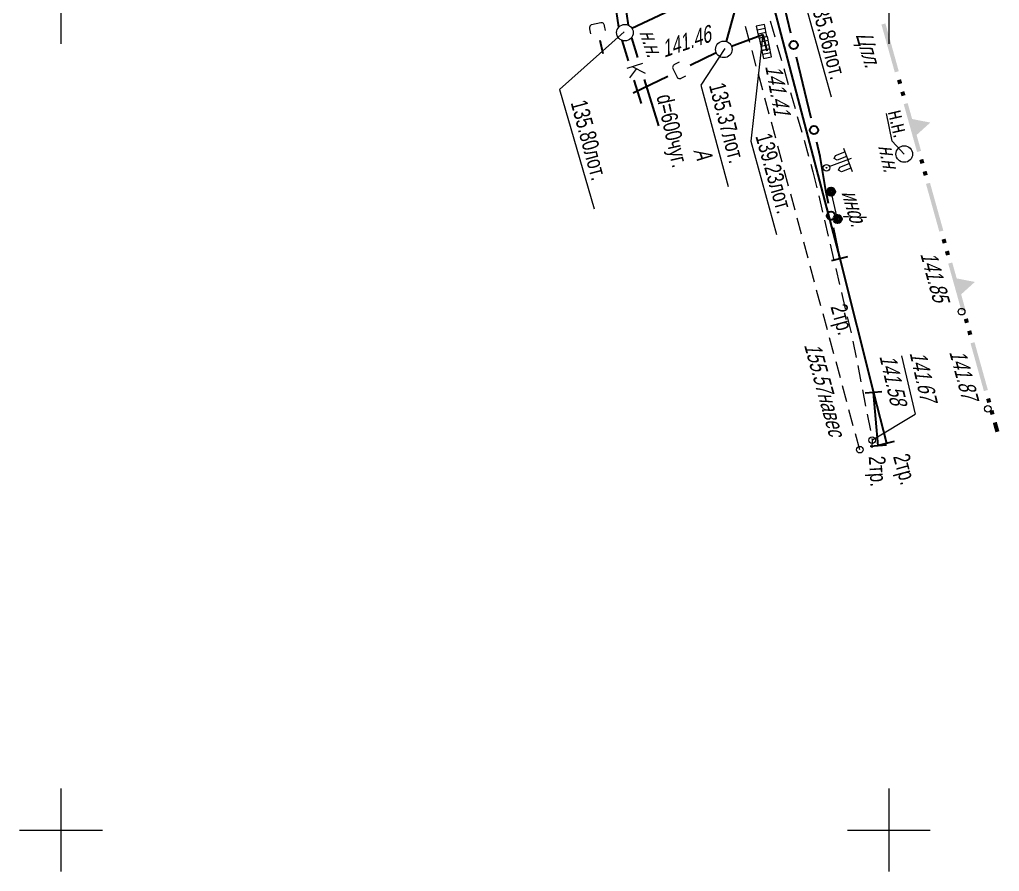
# Model space of a CAD drawing. Extents: x 10098 to 11902, y 8648 to 10202.
# Drawn here: x 10147.5 to 10206.7, y 9947.5 to 9999 of the extents above; entities that cross this region are included whole.
import ezdxf

# ---------------------------------------------------------------- set-up
doc = ezdxf.new("R2010")
doc.units = 0
for name, color, linetype in [('21_Колодцы', 7, 'Continuous'), ('22_Столбы', 7, 'Continuous'), ('23_Ограждения', 7, 'Continuous'), ('38_Высотные_отметки', 7, 'Continuous'), ('50_Красные_линии', 7, 'Continuous'), ('51_Сетка_координат', 7, 'Continuous'), ('52_Топонимика', 7, 'Continuous')]:
    doc.layers.add(name, color=color, linetype=linetype)
for name, color, linetype, lineweight in [('2_Водосток', 30, 'Continuous', 30), ('4_Канализация', 16, 'Continuous', 30), ('7_Электрокабели', 1, 'Continuous', 30)]:
    doc.layers.add(name, color=color, linetype=linetype, lineweight=lineweight)
doc.styles.add('mggt', font='russian_1251.shx', dxfattribs={"width": 0.75, "oblique": 18, "height": 1})

msp = doc.modelspace()

# ---------------------------------------------------------------- hatches: boundary and pattern name
at = {"layer": '50_Красные_линии', "linetype": 'Continuous', "lineweight": 25}
for points in [[(10200.604, 9995.852), (10199.797, 9998.742), (10199.556, 9998.674), (10200.364, 9995.785)], [(10200.806, 9995.13), (10200.739, 9995.371), (10200.498, 9995.303), (10200.565, 9995.063)], [(10201.008, 9994.407), (10200.941, 9994.648), (10200.7, 9994.581), (10200.767, 9994.34)], [(10201.95, 9991.037), (10201.142, 9993.926), (10200.902, 9993.859), (10201.709, 9990.969)], [(10201.681, 9992), (10202.509, 9992.75), (10201.412, 9992.963)], [(10202.151, 9990.314), (10202.084, 9990.555), (10201.843, 9990.488), (10201.911, 9990.247)], [(10202.353, 9989.592), (10202.286, 9989.833), (10202.045, 9989.765), (10202.112, 9989.525)], [(10203.295, 9986.221), (10202.488, 9989.11), (10202.247, 9989.043), (10203.054, 9986.154)], [(10203.497, 9985.499), (10203.43, 9985.739), (10203.189, 9985.672), (10203.256, 9985.431)], [(10203.699, 9984.776), (10203.631, 9985.017), (10203.391, 9984.95), (10203.458, 9984.709)], [(10204.64, 9981.405), (10203.833, 9984.295), (10203.592, 9984.227), (10204.4, 9981.338)], [(10204.371, 9982.368), (10205.2, 9983.119), (10204.102, 9983.332)], [(10204.842, 9980.683), (10204.775, 9980.924), (10204.534, 9980.857), (10204.601, 9980.616)], [(10205.044, 9979.961), (10204.977, 9980.201), (10204.736, 9980.134), (10204.803, 9979.893)], [(10205.986, 9976.59), (10205.179, 9979.479), (10204.938, 9979.412), (10205.745, 9976.523)], [(10206.188, 9975.867), (10206.12, 9976.108), (10205.88, 9976.041), (10205.947, 9975.8)], [(10206.389, 9975.145), (10206.322, 9975.386), (10206.081, 9975.319), (10206.149, 9975.078)], [(10206.682, 9974.098), (10206.524, 9974.664), (10206.283, 9974.596), (10206.441, 9974.031)]]:
    msp.add_hatch(color=8, dxfattribs=at).paths.add_polyline_path(points)

# ---------------------------------------------------------------- linework, layer by layer
at = {"layer": '21_Колодцы', "color": 8, "lineweight": 15}
for p, q in [((10192.488, 9998.677), (10191.998, 9998.575)), ((10191.998, 9998.575), (10192.152, 9997.841)), ((10192.641, 9997.943), (10192.488, 9998.677)), ((10192.152, 9997.841), (10192.641, 9997.943)), ((10192.668, 9997.945), (10192.179, 9997.843)), ((10192.179, 9997.843), (10192.332, 9997.109)), ((10192.821, 9997.211), (10192.668, 9997.945)), ((10192.769, 9997.453), (10192.279, 9997.351)), ((10192.279, 9997.351), (10192.432, 9996.617)), ((10192.332, 9997.109), (10192.821, 9997.211)), ((10192.922, 9996.719), (10192.769, 9997.453)), ((10192.432, 9996.617), (10192.922, 9996.719))]:
    msp.add_line(p, q, dxfattribs=at)
for points in [[(10192.539, 9998.433), (10192.05, 9998.33)], [(10192.59, 9998.188), (10192.101, 9998.086)], [(10192.719, 9997.701), (10192.23, 9997.598)], [(10192.77, 9997.456), (10192.281, 9997.354)], [(10192.82, 9997.208), (10192.33, 9997.106)], [(10192.871, 9996.964), (10192.381, 9996.861)]]:
    msp.add_lwpolyline(points, dxfattribs=at)
at = {"layer": '21_Колодцы', "color": 8, "lineweight": 9}
for centre in [(10184.062, 9998.183, -0.6), (10190.038, 9997.171, -0.6)]:
    msp.add_circle(centre, 0.5, dxfattribs=at)
at = {"layer": '21_Колодцы', "color": 8, "linetype": 'Continuous', "lineweight": 9}
msp.add_circle((10200.936, 9990.847, 141.868), 0.5, dxfattribs=at)
at = {"layer": '22_Столбы', "color": 8, "lineweight": 15}
for p, q in [((10197.259, 9991.207, -0.39), (10197.779, 9989.8, -0.39)), ((10196.694, 9990.572, -0.39), (10196.783, 9990.764, -0.39)), ((10196.887, 9990.483, -0.39), (10196.694, 9990.572, -0.39)), ((10196.783, 9990.764, -0.39), (10197.345, 9990.973, -0.39)), ((10197.45, 9990.691, -0.39), (10196.887, 9990.483, -0.39)), ((10196.954, 9989.868, -0.39), (10197.043, 9990.061, -0.39)), ((10197.043, 9990.061, -0.39), (10197.606, 9990.269, -0.39)), ((10197.71, 9989.988, -0.39), (10197.147, 9989.78, -0.39)), ((10197.147, 9989.78, -0.39), (10196.954, 9989.868, -0.39))]:
    msp.add_line(p, q, dxfattribs=at)
at = {"layer": '22_Столбы', "color": 8, "linetype": 'Continuous', "lineweight": 15}
msp.add_line((10196.405, 9990.091, -0.39), (10197.756, 9990.591, -0.39), dxfattribs=at)
at = {"layer": '22_Столбы', "color": 8, "linetype": 'Continuous', "lineweight": 15, "elevation": 0.598}
msp.add_lwpolyline([(10196.907, 9986.922), (10196.512, 9988.576)], dxfattribs=at)
at = {"layer": '22_Столбы', "color": 8, "lineweight": 30}
for centre, radius in [((10196.512, 9988.576, 0.598), 0.25), ((10196.512, 9988.576, 0.598), 0.175), ((10196.512, 9988.576, 0.598), 0.1), ((10196.907, 9986.922, 0.598), 0.25), ((10196.907, 9986.922, 0.598), 0.175), ((10196.907, 9986.922, 0.598), 0.1)]:
    msp.add_circle(centre, radius, dxfattribs=at)
at = {"layer": '22_Столбы', "color": 8, "linetype": 'Continuous', "lineweight": 9}
for radius in [0.2, 0.02]:
    msp.add_arc((10196.235, 9990.02, -0.39), radius, 0, 359.99999, dxfattribs=at)
at = {"layer": '23_Ограждения', "color": 8, "linetype": 'Continuous', "lineweight": 15}
for p, q in [((10192.837, 9998.899), (10193.11, 9997.937)), ((10193.246, 9997.456), (10193.519, 9996.494)), ((10193.655, 9996.013), (10193.927, 9995.05)), ((10194.064, 9994.569), (10194.336, 9993.607)), ((10194.472, 9993.126), (10194.745, 9992.164)), ((10194.881, 9991.683), (10195.154, 9990.721)), ((10195.29, 9990.24), (10195.422, 9989.773)), ((10193.952, 9988.907, 13.51), (10193.691, 9989.872, 13.51)), ((10195.422, 9989.773), (10195.652, 9988.8)), ((10195.767, 9988.313), (10195.996, 9987.34)), ((10196.111, 9986.853), (10196.341, 9985.88)), ((10196.456, 9985.393), (10196.686, 9984.42)), ((10196.801, 9983.934), (10197.031, 9982.96)), ((10197.145, 9982.474), (10197.375, 9981.5)), ((10197.49, 9981.014), (10197.72, 9980.041)), ((10197.837, 9979.545), (10198.028, 9978.563)), ((10198.123, 9978.073), (10198.314, 9977.091)), ((10198.41, 9976.6), (10198.601, 9975.619)), ((10198.696, 9975.128), (10198.887, 9974.146)), ((10198.983, 9973.655), (10199.001, 9973.561)), ((10199.001, 9973.561), (10198.985, 9973.089))]:
    msp.add_line(p, q, dxfattribs=at)
at = {"layer": '23_Ограждения', "color": 8, "linetype": 'Continuous', "lineweight": 15, "elevation": 13.51}
for points in [[(10191.608, 9997.597), (10191.348, 9998.562)], [(10191.999, 9996.148), (10191.739, 9997.114)], [(10192.39, 9994.7), (10192.129, 9995.665)], [(10192.78, 9993.252), (10192.52, 9994.217)], [(10193.171, 9991.803), (10192.91, 9992.769)], [(10193.561, 9990.355), (10193.301, 9991.321)], [(10194.342, 9987.459), (10194.082, 9988.424)], [(10194.733, 9986.01), (10194.472, 9986.976)], [(10195.123, 9984.562), (10194.863, 9985.528)], [(10195.514, 9983.114), (10195.254, 9984.079)], [(10195.905, 9981.666), (10195.644, 9982.631)], [(10196.295, 9980.217), (10196.035, 9981.183)], [(10196.686, 9978.769), (10196.425, 9979.735)], [(10197.076, 9977.321), (10196.816, 9978.286)], [(10197.467, 9975.873), (10197.206, 9976.838)], [(10197.857, 9974.424), (10197.597, 9975.39)], [(10198.248, 9972.976), (10197.988, 9973.942)]]:
    msp.add_lwpolyline(points, dxfattribs=at)
at = {"layer": '2_Водосток', "color": 8, "linetype": 'Continuous', "lineweight": 30}
for p, q in [((10190.202, 9997.643), (10190.692, 9999.48)), ((10182.555, 9997.725), (10182.731, 9996.916)), ((10190.496, 9997.371), (10192.392, 9998.065)), ((10192.392, 9998.065), (10192.631, 9997.082)), ((10187.998, 9996.208), (10189.579, 9996.974)), ((10184.557, 9994.541), (10186.649, 9995.554))]:
    msp.add_line(p, q, dxfattribs=at)
at = {"layer": '2_Водосток', "color": 8, "linetype": 'Continuous', "lineweight": 15}
for p, q in [((10194.992, 9999.782), (10196.529, 9994.304)), ((10192.392, 9998.065), (10191.676, 9991.619)), ((10190.09, 9997.222), (10188.646, 9995.015)), ((10188.646, 9995.015), (10190.298, 9988.89)), ((10191.676, 9991.619), (10193.218, 9985.991))]:
    msp.add_line(p, q, dxfattribs=at)
at = {"layer": '2_Водосток', "color": 8, "linetype": 'Continuous', "lineweight": 15, "flags": 128}
for points in [[(10182.897, 9998.322), (10182.838, 9998.593), (10182.828, 9998.631), (10182.815, 9998.658), (10182.795, 9998.696), (10182.769, 9998.728), (10182.743, 9998.751), (10182.709, 9998.769), (10182.673, 9998.783), (10182.644, 9998.783), (10182.617, 9998.782), (10182.045, 9998.658), (10182.021, 9998.648), (10182.003, 9998.637), (10181.981, 9998.618), (10181.966, 9998.599), (10181.949, 9998.571), (10181.934, 9998.542), (10181.927, 9998.508), (10181.921, 9998.46), (10181.925, 9998.423), (10181.99, 9998.12)], [(10187.338, 9996.401), (10187.088, 9996.28), (10187.054, 9996.261), (10187.03, 9996.241), (10186.998, 9996.213), (10186.973, 9996.181), (10186.957, 9996.15), (10186.947, 9996.112), (10186.943, 9996.074), (10186.949, 9996.046), (10186.957, 9996.02), (10187.212, 9995.493), (10187.227, 9995.473), (10187.242, 9995.457), (10187.265, 9995.44), (10187.288, 9995.431), (10187.318, 9995.42), (10187.35, 9995.413), (10187.385, 9995.414), (10187.433, 9995.42), (10187.468, 9995.432), (10187.747, 9995.567)]]:
    msp.add_lwpolyline(points, dxfattribs=at)
at = {"layer": '38_Высотные_отметки', "color": 8, "linetype": 'Continuous', "lineweight": 15}
for points in [[(10200.763, 9978.651), (10201.584, 9975.122)], [(10199.014, 9973.581), (10201.584, 9975.122)]]:
    msp.add_lwpolyline(points, dxfattribs=at)
at = {"layer": '38_Высотные_отметки', "color": 8, "linetype": 'Continuous', "lineweight": 9}
for centre in [(10204.4, 9981.323, 141.85), (10205.989, 9975.454, 141.87)]:
    msp.add_circle(centre, 0.2, dxfattribs=at)
at = {"layer": '38_Высотные_отметки', "color": 8, "lineweight": 9}
for centre in [(10199.001, 9973.561), (10198.256, 9972.983, 155.57)]:
    msp.add_circle(centre, 0.2, dxfattribs=at)
at = {"layer": '4_Канализация', "color": 8, "linetype": 'Continuous', "lineweight": 30}
for p, q in [((10183.458, 10000.001), (10183.681, 9998.507)), ((10184.065, 9999.999), (10184.268, 9998.639)), ((10184.487, 9998.447), (10187.774, 10000)), ((10183.869, 9997.722), (10184.251, 9996.48)), ((10184.451, 9997.869), (10184.818, 9996.677)), ((10184.609, 9995.319), (10185.043, 9993.909)), ((10185.224, 9995.36), (10186.09, 9992.547))]:
    msp.add_line(p, q, dxfattribs=at)
at = {"layer": '4_Канализация', "color": 8, "linetype": 'Continuous', "lineweight": 15}
for p, q in [((10184.026, 9998.23), (10180.112, 9994.741)), ((10185.116, 9996.317), (10184.169, 9996.026)), ((10184.755, 9996.007), (10184.346, 9995.453)), ((10184.506, 9996.13), (10185.292, 9995.743)), ((10180.112, 9994.741), (10182.21, 9987.528))]:
    msp.add_line(p, q, dxfattribs=at)
at = {"layer": '51_Сетка_координат', "color": 8, "lineweight": 15}
for points in [[(10150, 10002.5), (10150, 9997.5)], [(10200, 10002.5), (10200, 9997.5)], [(10150, 9952.5), (10150, 9947.5)], [(10200, 9952.5), (10200, 9947.5)], [(10147.5, 9950), (10152.5, 9950)], [(10197.5, 9950), (10202.5, 9950)]]:
    msp.add_lwpolyline(points, dxfattribs=at)
at = {"layer": '7_Электрокабели', "color": 8, "linetype": 'Continuous', "lineweight": 30}
for p, q in [((10194.078, 9998.161), (10193.639, 10000)), ((10195.305, 9993.023), (10194.427, 9996.702)), ((10197.049, 9984.53), (10196.663, 9986.381)), ((10196.564, 9984.408), (10197.534, 9984.652)), ((10199.574, 9976.488), (10198.578, 9976.399)), ((10199.386, 9973.251), (10200.354, 9973.502)), ((10199.863, 9973.257), (10198.867, 9973.168))]:
    msp.add_line(p, q, dxfattribs=at)
at = {"layer": '7_Электрокабели', "color": 8, "linetype": 'Continuous', "lineweight": 15}
msp.add_line((10196.565, 9984.403), (10197.533, 9984.657), dxfattribs=at)
at = {"layer": '7_Электрокабели', "color": 8, "linetype": 'Continuous', "lineweight": 30, "flags": 128}
for points in [[(10192.982, 10000), (10197.049, 9984.53)], [(10196.358, 9987.85), (10196.194, 9988.636), (10195.86, 9990.701), (10195.654, 9991.564)], [(10197.049, 9984.53), (10199.076, 9976.443), (10199.87, 9973.377)], [(10199.365, 9973.212), (10199.076, 9976.443)]]:
    msp.add_lwpolyline(points, dxfattribs=at)
at = {"layer": '7_Электрокабели', "color": 8, "linetype": 'Continuous', "lineweight": 15}
msp.add_lwpolyline([(10200.936, 9990.847), (10200.201, 9991.63), (10199.857, 9993.294)], dxfattribs=at)
at = {"layer": '7_Электрокабели', "color": 8, "linetype": 'Continuous', "lineweight": 30}
for centre in [(10194.253, 9997.431), (10195.48, 9992.294), (10196.511, 9987.116)]:
    msp.add_circle(centre, 0.25, dxfattribs=at)

# ---------------------------------------------------------------- texts
at = {"layer": '2_Водосток', "color": 8, "linetype": 'Continuous', "lineweight": 15, "style": 'mggt', "width": 0.75}
for s, rotation, p in [('135.86лот.', 284.49598, (10195.252, 10000.063)), ('135.37лот.', 284.66115, (10189.128, 9994.999)), ('139.23лот.', 285.69797, (10191.935, 9991.93))]:
    msp.add_text(s, height=1, rotation=rotation, dxfattribs=at).set_placement(p)
at = {"layer": '38_Высотные_отметки', "color": 8, "lineweight": 15, "style": 'mggt', "oblique": 18, "width": 0.75}
for s, rotation, p in [('141.46', 18.90943, (10186.437, 9996.672, 141.46)), ('н.н.', 287.95108, (10184.924, 9998.21)), ('141.41', 280.55674, (10192.53, 9996.149, 141.41)), ('141.85', 285.11253, (10201.896, 9984.812, 141.85)), ('155.57навес', 285.40476, (10194.876, 9979.302, 155.57)), ('141.67', 282.98206, (10201.249, 9978.828, 141.67)), ('141.87', 285.11253, (10203.642, 9978.886, 141.87)), ('141.58', 282.98206, (10199.43, 9978.62, 155.12))]:
    msp.add_text(s, height=1, rotation=rotation, dxfattribs=at).set_placement(p)
at = {"layer": '38_Высотные_отметки', "color": 8, "linetype": 'Continuous', "lineweight": 15, "style": 'mggt', "oblique": 18, "width": 0.75}
msp.add_text('н.н.', height=1, rotation=282.72039, dxfattribs=at).set_placement((10199.351, 9991.319))
at = {"layer": '4_Канализация', "color": 8, "linetype": 'Continuous', "lineweight": 15, "style": 'mggt', "width": 0.75}
for s, rotation, p in [('135.80лот.', 285.12333, (10180.777, 9993.95)), ('d=600чуг.', 282.68373, (10185.962, 9994.333))]:
    msp.add_text(s, height=1, rotation=rotation, dxfattribs=at).set_placement(p)
at = {"layer": '52_Топонимика', "color": 8, "lineweight": 15, "style": 'mggt', "oblique": 18, "width": 0.75}
for s, rotation, p in [('Цпл.', 286.21254, (10197.99, 9998.067)), ('А', 290, (10188.192, 9991.053)), ('инф.', 286.21254, (10197.133, 9988.52))]:
    msp.add_text(s, height=1, rotation=rotation, dxfattribs=at).set_placement(p)
at = {"layer": '7_Электрокабели', "color": 8, "linetype": 'Continuous', "lineweight": 15, "style": 'mggt', "width": 0.75}
for s, rotation, p in [('н.н.', 283.02963, (10199.941, 9993.385)), ('2тр.', 285.30754, (10196.474, 9981.622)), ('2тр.', 285.30754, (10200.25, 9972.572)), ('2тр.', 273.49603, (10198.789, 9972.572))]:
    msp.add_text(s, height=1, rotation=rotation, dxfattribs=at).set_placement(p)

doc.saveas('drawing.dxf')
